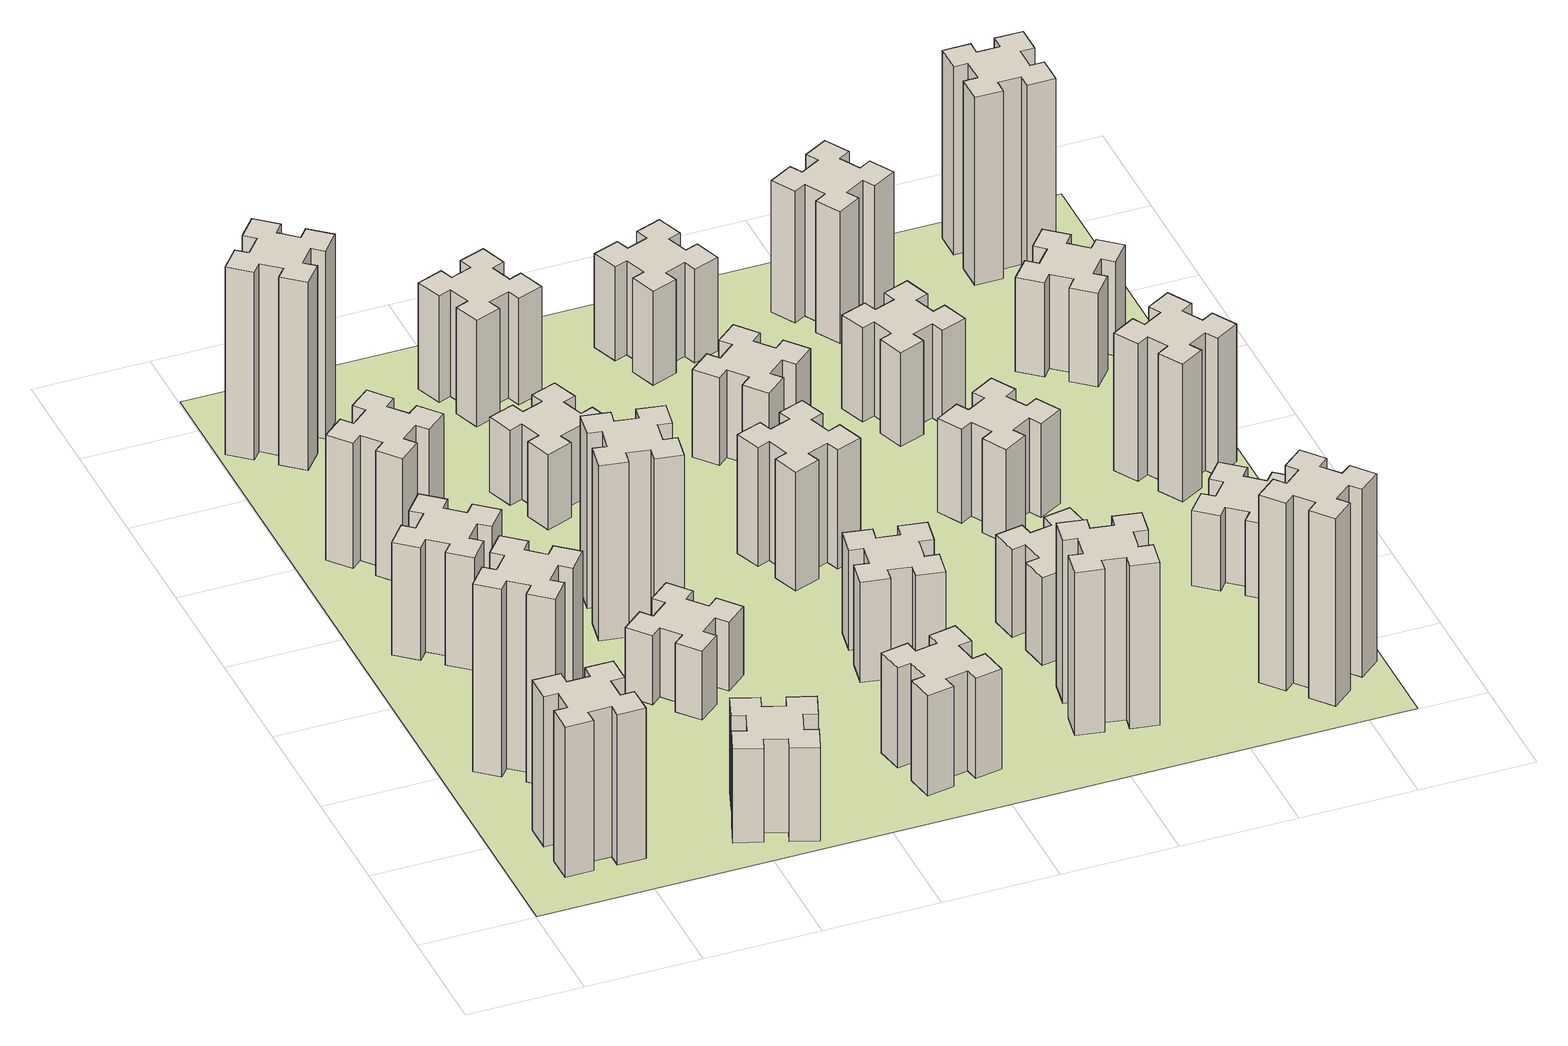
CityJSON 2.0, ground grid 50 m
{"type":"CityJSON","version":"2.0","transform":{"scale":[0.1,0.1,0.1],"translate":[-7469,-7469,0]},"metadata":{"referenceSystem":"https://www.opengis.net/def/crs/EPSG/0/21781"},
"CityObjects":{
"building1":{"type":"Building","attributes":{"class":"1000","function":"1000","usage":"1000","yearOfConstruction":2016,"roofType":"1000","measuredHeight":72,"storeysAboveGround":30,"storeysBelowGround":0},"geometry":[{"type":"Solid","lod":"1","boundaries":[[[[0,1,2,3,4,5,6,7,8,9,10,11,12,13,14,15,16,17,18,19]],[[17,16,20,21]],[[16,15,22,20]],[[15,14,23,22]],[[14,13,24,23]],[[13,12,25,24]],[[12,11,26,25]],[[11,10,27,26]],[[10,9,28,27]],[[9,8,29,28]],[[8,7,30,29]],[[7,6,31,30]],[[6,5,32,31]],[[5,4,33,32]],[[4,3,34,33]],[[3,2,35,34]],[[2,1,36,35]],[[1,0,37,36]],[[0,19,38,37]],[[19,18,39,38]],[[18,17,21,39]],[[24,25,26,27,28,29,30,31,32,33,34,35,36,37,38,39,21,20,22,23]]]]}]},
"building2":{"type":"Building","attributes":{"class":"1000","function":"1000","usage":"1000","yearOfConstruction":2016,"roofType":"1000","measuredHeight":90,"storeysAboveGround":30,"storeysBelowGround":0},"geometry":[{"type":"Solid","lod":"1","boundaries":[[[[40,41,42,43,44,45,46,47,48,49,50,51,52,53,54,55,56,57,58,59]],[[57,56,60,61]],[[56,55,62,60]],[[55,54,63,62]],[[54,53,64,63]],[[53,52,65,64]],[[52,51,66,65]],[[51,50,67,66]],[[50,49,68,67]],[[49,48,69,68]],[[48,47,70,69]],[[47,46,71,70]],[[46,45,72,71]],[[45,44,73,72]],[[44,43,74,73]],[[43,42,75,74]],[[42,41,76,75]],[[41,40,77,76]],[[40,59,78,77]],[[59,58,79,78]],[[58,57,61,79]],[[64,65,66,67,68,69,70,71,72,73,74,75,76,77,78,79,61,60,62,63]]]]}]},
"building3":{"type":"Building","attributes":{"class":"1000","function":"1000","usage":"1000","yearOfConstruction":2016,"roofType":"1000","measuredHeight":54,"storeysAboveGround":30,"storeysBelowGround":0},"geometry":[{"type":"Solid","lod":"1","boundaries":[[[[80,81,82,83,84,85,86,87,88,89,90,91,92,93,94,95,96,97,98,99]],[[97,96,100,101]],[[96,95,102,100]],[[95,94,103,102]],[[94,93,104,103]],[[93,92,105,104]],[[92,91,106,105]],[[91,90,107,106]],[[90,89,108,107]],[[89,88,109,108]],[[88,87,110,109]],[[87,86,111,110]],[[86,85,112,111]],[[85,84,113,112]],[[84,83,114,113]],[[83,82,115,114]],[[82,81,116,115]],[[81,80,117,116]],[[80,99,118,117]],[[99,98,119,118]],[[98,97,101,119]],[[104,105,106,107,108,109,110,111,112,113,114,115,116,117,118,119,101,100,102,103]]]]}]},
"building4":{"type":"Building","attributes":{"class":"1000","function":"1000","usage":"1000","yearOfConstruction":2016,"roofType":"1000","measuredHeight":60,"storeysAboveGround":30,"storeysBelowGround":0},"geometry":[{"type":"Solid","lod":"1","boundaries":[[[[120,121,122,123,124,125,126,127,128,129,130,131,132,133,134,135,136,137,138,139]],[[137,136,140,141]],[[136,135,142,140]],[[135,134,143,142]],[[134,133,144,143]],[[133,132,145,144]],[[132,131,146,145]],[[131,130,147,146]],[[130,129,148,147]],[[129,128,149,148]],[[128,127,150,149]],[[127,126,151,150]],[[126,125,152,151]],[[125,124,153,152]],[[124,123,154,153]],[[123,122,155,154]],[[122,121,156,155]],[[121,120,157,156]],[[120,139,158,157]],[[139,138,159,158]],[[138,137,141,159]],[[144,145,146,147,148,149,150,151,152,153,154,155,156,157,158,159,141,140,142,143]]]]}]},
"building5":{"type":"Building","attributes":{"class":"1000","function":"1000","usage":"1000","yearOfConstruction":2016,"roofType":"1000","measuredHeight":45,"storeysAboveGround":30,"storeysBelowGround":0},"geometry":[{"type":"Solid","lod":"1","boundaries":[[[[160,161,162,163,164,165,166,167,168,169,170,171,172,173,174,175,176,177,178,179]],[[177,176,180,181]],[[176,175,182,180]],[[175,174,183,182]],[[174,173,184,183]],[[173,172,185,184]],[[172,171,186,185]],[[171,170,187,186]],[[170,169,188,187]],[[169,168,189,188]],[[168,167,190,189]],[[167,166,191,190]],[[166,165,192,191]],[[165,164,193,192]],[[164,163,194,193]],[[163,162,195,194]],[[162,161,196,195]],[[161,160,197,196]],[[160,179,198,197]],[[179,178,199,198]],[[178,177,181,199]],[[184,185,186,187,188,189,190,191,192,193,194,195,196,197,198,199,181,180,182,183]]]]}]},
"building6":{"type":"Building","attributes":{"class":"1000","function":"1000","usage":"1000","yearOfConstruction":2016,"roofType":"1000","measuredHeight":90,"storeysAboveGround":30,"storeysBelowGround":0},"geometry":[{"type":"Solid","lod":"1","boundaries":[[[[200,201,202,203,204,205,206,207,208,209,210,211,212,213,214,215,216,217,218,219]],[[217,216,220,221]],[[216,215,222,220]],[[215,214,223,222]],[[214,213,224,223]],[[213,212,225,224]],[[212,211,226,225]],[[211,210,227,226]],[[210,209,228,227]],[[209,208,229,228]],[[208,207,230,229]],[[207,206,231,230]],[[206,205,232,231]],[[205,204,233,232]],[[204,203,234,233]],[[203,202,235,234]],[[202,201,236,235]],[[201,200,237,236]],[[200,219,238,237]],[[219,218,239,238]],[[218,217,221,239]],[[224,225,226,227,228,229,230,231,232,233,234,235,236,237,238,239,221,220,222,223]]]]}]},
"building7":{"type":"Building","attributes":{"class":"1000","function":"1000","usage":"1000","yearOfConstruction":2016,"roofType":"1000","measuredHeight":33,"storeysAboveGround":30,"storeysBelowGround":0},"geometry":[{"type":"Solid","lod":"1","boundaries":[[[[240,241,242,243,244,245,246,247,248,249,250,251,252,253,254,255,256,257,258,259]],[[257,256,260,261]],[[256,255,262,260]],[[255,254,263,262]],[[254,253,264,263]],[[253,252,265,264]],[[252,251,266,265]],[[251,250,267,266]],[[250,249,268,267]],[[249,248,269,268]],[[248,247,270,269]],[[247,246,271,270]],[[246,245,272,271]],[[245,244,273,272]],[[244,243,274,273]],[[243,242,275,274]],[[242,241,276,275]],[[241,240,277,276]],[[240,259,278,277]],[[259,258,279,278]],[[258,257,261,279]],[[264,265,266,267,268,269,270,271,272,273,274,275,276,277,278,279,261,260,262,263]]]]}]},
"building8":{"type":"Building","attributes":{"class":"1000","function":"1000","usage":"1000","yearOfConstruction":2016,"roofType":"1000","measuredHeight":84,"storeysAboveGround":30,"storeysBelowGround":0},"geometry":[{"type":"Solid","lod":"1","boundaries":[[[[280,281,282,283,284,285,286,287,288,289,290,291,292,293,294,295,296,297,298,299]],[[297,296,300,301]],[[296,295,302,300]],[[295,294,303,302]],[[294,293,304,303]],[[293,292,305,304]],[[292,291,306,305]],[[291,290,307,306]],[[290,289,308,307]],[[289,288,309,308]],[[288,287,310,309]],[[287,286,311,310]],[[286,285,312,311]],[[285,284,313,312]],[[284,283,314,313]],[[283,282,315,314]],[[282,281,316,315]],[[281,280,317,316]],[[280,299,318,317]],[[299,298,319,318]],[[298,297,301,319]],[[304,305,306,307,308,309,310,311,312,313,314,315,316,317,318,319,301,300,302,303]]]]}]},
"building9":{"type":"Building","attributes":{"class":"1000","function":"1000","usage":"1000","yearOfConstruction":2016,"roofType":"1000","measuredHeight":36,"storeysAboveGround":30,"storeysBelowGround":0},"geometry":[{"type":"Solid","lod":"1","boundaries":[[[[320,321,322,323,324,325,326,327,328,329,330,331,332,333,334,335,336,337,338,339]],[[337,336,340,341]],[[336,335,342,340]],[[335,334,343,342]],[[334,333,344,343]],[[333,332,345,344]],[[332,331,346,345]],[[331,330,347,346]],[[330,329,348,347]],[[329,328,349,348]],[[328,327,350,349]],[[327,326,351,350]],[[326,325,352,351]],[[325,324,353,352]],[[324,323,354,353]],[[323,322,355,354]],[[322,321,356,355]],[[321,320,357,356]],[[320,339,358,357]],[[339,338,359,358]],[[338,337,341,359]],[[344,345,346,347,348,349,350,351,352,353,354,355,356,357,358,359,341,340,342,343]]]]}]},
"building10":{"type":"Building","attributes":{"class":"1000","function":"1000","usage":"1000","yearOfConstruction":2016,"roofType":"1000","measuredHeight":48,"storeysAboveGround":30,"storeysBelowGround":0},"geometry":[{"type":"Solid","lod":"1","boundaries":[[[[360,361,362,363,364,365,366,367,368,369,370,371,372,373,374,375,376,377,378,379]],[[377,376,380,381]],[[376,375,382,380]],[[375,374,383,382]],[[374,373,384,383]],[[373,372,385,384]],[[372,371,386,385]],[[371,370,387,386]],[[370,369,388,387]],[[369,368,389,388]],[[368,367,390,389]],[[367,366,391,390]],[[366,365,392,391]],[[365,364,393,392]],[[364,363,394,393]],[[363,362,395,394]],[[362,361,396,395]],[[361,360,397,396]],[[360,379,398,397]],[[379,378,399,398]],[[378,377,381,399]],[[384,385,386,387,388,389,390,391,392,393,394,395,396,397,398,399,381,380,382,383]]]]}]},
"building11":{"type":"Building","attributes":{"class":"1000","function":"1000","usage":"1000","yearOfConstruction":2016,"roofType":"1000","measuredHeight":51,"storeysAboveGround":30,"storeysBelowGround":0},"geometry":[{"type":"Solid","lod":"1","boundaries":[[[[400,401,402,403,404,405,406,407,408,409,410,411,412,413,414,415,416,417,418,419]],[[417,416,420,421]],[[416,415,422,420]],[[415,414,423,422]],[[414,413,424,423]],[[413,412,425,424]],[[412,411,426,425]],[[411,410,427,426]],[[410,409,428,427]],[[409,408,429,428]],[[408,407,430,429]],[[407,406,431,430]],[[406,405,432,431]],[[405,404,433,432]],[[404,403,434,433]],[[403,402,435,434]],[[402,401,436,435]],[[401,400,437,436]],[[400,419,438,437]],[[419,418,439,438]],[[418,417,421,439]],[[424,425,426,427,428,429,430,431,432,433,434,435,436,437,438,439,421,420,422,423]]]]}]},
"building12":{"type":"Building","attributes":{"class":"1000","function":"1000","usage":"1000","yearOfConstruction":2016,"roofType":"1000","measuredHeight":48,"storeysAboveGround":30,"storeysBelowGround":0},"geometry":[{"type":"Solid","lod":"1","boundaries":[[[[440,441,442,443,444,445,446,447,448,449,450,451,452,453,454,455,456,457,458,459]],[[457,456,460,461]],[[456,455,462,460]],[[455,454,463,462]],[[454,453,464,463]],[[453,452,465,464]],[[452,451,466,465]],[[451,450,467,466]],[[450,449,468,467]],[[449,448,469,468]],[[448,447,470,469]],[[447,446,471,470]],[[446,445,472,471]],[[445,444,473,472]],[[444,443,474,473]],[[443,442,475,474]],[[442,441,476,475]],[[441,440,477,476]],[[440,459,478,477]],[[459,458,479,478]],[[458,457,461,479]],[[464,465,466,467,468,469,470,471,472,473,474,475,476,477,478,479,461,460,462,463]]]]}]},
"building13":{"type":"Building","attributes":{"class":"1000","function":"1000","usage":"1000","yearOfConstruction":2016,"roofType":"1000","measuredHeight":57,"storeysAboveGround":30,"storeysBelowGround":0},"geometry":[{"type":"Solid","lod":"1","boundaries":[[[[480,481,482,483,484,485,486,487,488,489,490,491,492,493,494,495,496,497,498,499]],[[497,496,500,501]],[[496,495,502,500]],[[495,494,503,502]],[[494,493,504,503]],[[493,492,505,504]],[[492,491,506,505]],[[491,490,507,506]],[[490,489,508,507]],[[489,488,509,508]],[[488,487,510,509]],[[487,486,511,510]],[[486,485,512,511]],[[485,484,513,512]],[[484,483,514,513]],[[483,482,515,514]],[[482,481,516,515]],[[481,480,517,516]],[[480,499,518,517]],[[499,498,519,518]],[[498,497,501,519]],[[504,505,506,507,508,509,510,511,512,513,514,515,516,517,518,519,501,500,502,503]]]]}]},
"building14":{"type":"Building","attributes":{"class":"1000","function":"1000","usage":"1000","yearOfConstruction":2016,"roofType":"1000","measuredHeight":42,"storeysAboveGround":30,"storeysBelowGround":0},"geometry":[{"type":"Solid","lod":"1","boundaries":[[[[520,521,522,523,524,525,526,527,528,529,530,531,532,533,534,535,536,537,538,539]],[[537,536,540,541]],[[536,535,542,540]],[[535,534,543,542]],[[534,533,544,543]],[[533,532,545,544]],[[532,531,546,545]],[[531,530,547,546]],[[530,529,548,547]],[[529,528,549,548]],[[528,527,550,549]],[[527,526,551,550]],[[526,525,552,551]],[[525,524,553,552]],[[524,523,554,553]],[[523,522,555,554]],[[522,521,556,555]],[[521,520,557,556]],[[520,539,558,557]],[[539,538,559,558]],[[538,537,541,559]],[[544,545,546,547,548,549,550,551,552,553,554,555,556,557,558,559,541,540,542,543]]]]}]},
"building15":{"type":"Building","attributes":{"class":"1000","function":"1000","usage":"1000","yearOfConstruction":2016,"roofType":"1000","measuredHeight":78,"storeysAboveGround":30,"storeysBelowGround":0},"geometry":[{"type":"Solid","lod":"1","boundaries":[[[[560,561,562,563,564,565,566,567,568,569,570,571,572,573,574,575,576,577,578,579]],[[577,576,580,581]],[[576,575,582,580]],[[575,574,583,582]],[[574,573,584,583]],[[573,572,585,584]],[[572,571,586,585]],[[571,570,587,586]],[[570,569,588,587]],[[569,568,589,588]],[[568,567,590,589]],[[567,566,591,590]],[[566,565,592,591]],[[565,564,593,592]],[[564,563,594,593]],[[563,562,595,594]],[[562,561,596,595]],[[561,560,597,596]],[[560,579,598,597]],[[579,578,599,598]],[[578,577,581,599]],[[584,585,586,587,588,589,590,591,592,593,594,595,596,597,598,599,581,580,582,583]]]]}]},
"building16":{"type":"Building","attributes":{"class":"1000","function":"1000","usage":"1000","yearOfConstruction":2016,"roofType":"1000","measuredHeight":45,"storeysAboveGround":30,"storeysBelowGround":0},"geometry":[{"type":"Solid","lod":"1","boundaries":[[[[600,601,602,603,604,605,606,607,608,609,610,611,612,613,614,615,616,617,618,619]],[[617,616,620,621]],[[616,615,622,620]],[[615,614,623,622]],[[614,613,624,623]],[[613,612,625,624]],[[612,611,626,625]],[[611,610,627,626]],[[610,609,628,627]],[[609,608,629,628]],[[608,607,630,629]],[[607,606,631,630]],[[606,605,632,631]],[[605,604,633,632]],[[604,603,634,633]],[[603,602,635,634]],[[602,601,636,635]],[[601,600,637,636]],[[600,619,638,637]],[[619,618,639,638]],[[618,617,621,639]],[[624,625,626,627,628,629,630,631,632,633,634,635,636,637,638,639,621,620,622,623]]]]}]},
"building17":{"type":"Building","attributes":{"class":"1000","function":"1000","usage":"1000","yearOfConstruction":2016,"roofType":"1000","measuredHeight":42,"storeysAboveGround":30,"storeysBelowGround":0},"geometry":[{"type":"Solid","lod":"1","boundaries":[[[[640,641,642,643,644,645,646,647,648,649,650,651,652,653,654,655,656,657,658,659]],[[657,656,660,661]],[[656,655,662,660]],[[655,654,663,662]],[[654,653,664,663]],[[653,652,665,664]],[[652,651,666,665]],[[651,650,667,666]],[[650,649,668,667]],[[649,648,669,668]],[[648,647,670,669]],[[647,646,671,670]],[[646,645,672,671]],[[645,644,673,672]],[[644,643,674,673]],[[643,642,675,674]],[[642,641,676,675]],[[641,640,677,676]],[[640,659,678,677]],[[659,658,679,678]],[[658,657,661,679]],[[664,665,666,667,668,669,670,671,672,673,674,675,676,677,678,679,661,660,662,663]]]]}]},
"building18":{"type":"Building","attributes":{"class":"1000","function":"1000","usage":"1000","yearOfConstruction":2016,"roofType":"1000","measuredHeight":45,"storeysAboveGround":30,"storeysBelowGround":0},"geometry":[{"type":"Solid","lod":"1","boundaries":[[[[680,681,682,683,684,685,686,687,688,689,690,691,692,693,694,695,696,697,698,699]],[[697,696,700,701]],[[696,695,702,700]],[[695,694,703,702]],[[694,693,704,703]],[[693,692,705,704]],[[692,691,706,705]],[[691,690,707,706]],[[690,689,708,707]],[[689,688,709,708]],[[688,687,710,709]],[[687,686,711,710]],[[686,685,712,711]],[[685,684,713,712]],[[684,683,714,713]],[[683,682,715,714]],[[682,681,716,715]],[[681,680,717,716]],[[680,699,718,717]],[[699,698,719,718]],[[698,697,701,719]],[[704,705,706,707,708,709,710,711,712,713,714,715,716,717,718,719,701,700,702,703]]]]}]},
"building19":{"type":"Building","attributes":{"class":"1000","function":"1000","usage":"1000","yearOfConstruction":2016,"roofType":"1000","measuredHeight":45,"storeysAboveGround":30,"storeysBelowGround":0},"geometry":[{"type":"Solid","lod":"1","boundaries":[[[[720,721,722,723,724,725,726,727,728,729,730,731,732,733,734,735,736,737,738,739]],[[737,736,740,741]],[[736,735,742,740]],[[735,734,743,742]],[[734,733,744,743]],[[733,732,745,744]],[[732,731,746,745]],[[731,730,747,746]],[[730,729,748,747]],[[729,728,749,748]],[[728,727,750,749]],[[727,726,751,750]],[[726,725,752,751]],[[725,724,753,752]],[[724,723,754,753]],[[723,722,755,754]],[[722,721,756,755]],[[721,720,757,756]],[[720,739,758,757]],[[739,738,759,758]],[[738,737,741,759]],[[744,745,746,747,748,749,750,751,752,753,754,755,756,757,758,759,741,740,742,743]]]]}]},
"building20":{"type":"Building","attributes":{"class":"1000","function":"1000","usage":"1000","yearOfConstruction":2016,"roofType":"1000","measuredHeight":90,"storeysAboveGround":30,"storeysBelowGround":0},"geometry":[{"type":"Solid","lod":"1","boundaries":[[[[760,761,762,763,764,765,766,767,768,769,770,771,772,773,774,775,776,777,778,779]],[[777,776,780,781]],[[776,775,782,780]],[[775,774,783,782]],[[774,773,784,783]],[[773,772,785,784]],[[772,771,786,785]],[[771,770,787,786]],[[770,769,788,787]],[[769,768,789,788]],[[768,767,790,789]],[[767,766,791,790]],[[766,765,792,791]],[[765,764,793,792]],[[764,763,794,793]],[[763,762,795,794]],[[762,761,796,795]],[[761,760,797,796]],[[760,779,798,797]],[[779,778,799,798]],[[778,777,781,799]],[[784,785,786,787,788,789,790,791,792,793,794,795,796,797,798,799,781,780,782,783]]]]}]},
"building21":{"type":"Building","attributes":{"class":"1000","function":"1000","usage":"1000","yearOfConstruction":2016,"roofType":"1000","measuredHeight":63,"storeysAboveGround":30,"storeysBelowGround":0},"geometry":[{"type":"Solid","lod":"1","boundaries":[[[[800,801,802,803,804,805,806,807,808,809,810,811,812,813,814,815,816,817,818,819]],[[817,816,820,821]],[[816,815,822,820]],[[815,814,823,822]],[[814,813,824,823]],[[813,812,825,824]],[[812,811,826,825]],[[811,810,827,826]],[[810,809,828,827]],[[809,808,829,828]],[[808,807,830,829]],[[807,806,831,830]],[[806,805,832,831]],[[805,804,833,832]],[[804,803,834,833]],[[803,802,835,834]],[[802,801,836,835]],[[801,800,837,836]],[[800,819,838,837]],[[819,818,839,838]],[[818,817,821,839]],[[824,825,826,827,828,829,830,831,832,833,834,835,836,837,838,839,821,820,822,823]]]]}]},
"building22":{"type":"Building","attributes":{"class":"1000","function":"1000","usage":"1000","yearOfConstruction":2016,"roofType":"1000","measuredHeight":36,"storeysAboveGround":30,"storeysBelowGround":0},"geometry":[{"type":"Solid","lod":"1","boundaries":[[[[840,841,842,843,844,845,846,847,848,849,850,851,852,853,854,855,856,857,858,859]],[[857,856,860,861]],[[856,855,862,860]],[[855,854,863,862]],[[854,853,864,863]],[[853,852,865,864]],[[852,851,866,865]],[[851,850,867,866]],[[850,849,868,867]],[[849,848,869,868]],[[848,847,870,869]],[[847,846,871,870]],[[846,845,872,871]],[[845,844,873,872]],[[844,843,874,873]],[[843,842,875,874]],[[842,841,876,875]],[[841,840,877,876]],[[840,859,878,877]],[[859,858,879,878]],[[858,857,861,879]],[[864,865,866,867,868,869,870,871,872,873,874,875,876,877,878,879,861,860,862,863]]]]}]},
"building23":{"type":"Building","attributes":{"class":"1000","function":"1000","usage":"1000","yearOfConstruction":2016,"roofType":"1000","measuredHeight":66,"storeysAboveGround":30,"storeysBelowGround":0},"geometry":[{"type":"Solid","lod":"1","boundaries":[[[[880,881,882,883,884,885,886,887,888,889,890,891,892,893,894,895,896,897,898,899]],[[897,896,900,901]],[[896,895,902,900]],[[895,894,903,902]],[[894,893,904,903]],[[893,892,905,904]],[[892,891,906,905]],[[891,890,907,906]],[[890,889,908,907]],[[889,888,909,908]],[[888,887,910,909]],[[887,886,911,910]],[[886,885,912,911]],[[885,884,913,912]],[[884,883,914,913]],[[883,882,915,914]],[[882,881,916,915]],[[881,880,917,916]],[[880,899,918,917]],[[899,898,919,918]],[[898,897,901,919]],[[904,905,906,907,908,909,910,911,912,913,914,915,916,917,918,919,901,900,902,903]]]]}]},
"building24":{"type":"Building","attributes":{"class":"1000","function":"1000","usage":"1000","yearOfConstruction":2016,"roofType":"1000","measuredHeight":45,"storeysAboveGround":30,"storeysBelowGround":0},"geometry":[{"type":"Solid","lod":"1","boundaries":[[[[920,921,922,923,924,925,926,927,928,929,930,931,932,933,934,935,936,937,938,939]],[[937,936,940,941]],[[936,935,942,940]],[[935,934,943,942]],[[934,933,944,943]],[[933,932,945,944]],[[932,931,946,945]],[[931,930,947,946]],[[930,929,948,947]],[[929,928,949,948]],[[928,927,950,949]],[[927,926,951,950]],[[926,925,952,951]],[[925,924,953,952]],[[924,923,954,953]],[[923,922,955,954]],[[922,921,956,955]],[[921,920,957,956]],[[920,939,958,957]],[[939,938,959,958]],[[938,937,941,959]],[[944,945,946,947,948,949,950,951,952,953,954,955,956,957,958,959,941,940,942,943]]]]}]},
"building25":{"type":"Building","attributes":{"class":"1000","function":"1000","usage":"1000","yearOfConstruction":2016,"roofType":"1000","measuredHeight":90,"storeysAboveGround":30,"storeysBelowGround":0},"geometry":[{"type":"Solid","lod":"1","boundaries":[[[[960,961,962,963,964,965,966,967,968,969,970,971,972,973,974,975,976,977,978,979]],[[977,976,980,981]],[[976,975,982,980]],[[975,974,983,982]],[[974,973,984,983]],[[973,972,985,984]],[[972,971,986,985]],[[971,970,987,986]],[[970,969,988,987]],[[969,968,989,988]],[[968,967,990,989]],[[967,966,991,990]],[[966,965,992,991]],[[965,964,993,992]],[[964,963,994,993]],[[963,962,995,994]],[[962,961,996,995]],[[961,960,997,996]],[[960,979,998,997]],[[979,978,999,998]],[[978,977,981,999]],[[984,985,986,987,988,989,990,991,992,993,994,995,996,997,998,999,981,980,982,983]]]]}]},
"landuse1":{"type":"LandUse","attributes":{"name":"plot1","function":"1010"},"geometry":[{"type":"MultiSurface","lod":"1","boundaries":[[[1000,1001,1002,1003]]]}]}
},
"vertices":[
[325,265,0],[425,265,0],[425,205,0],[545,205,0],[545,325,0],[485,325,0],[485,425,0],[545,425,0],[545,545,0],[425,545,0],[425,485,0],[325,485,0],[325,545,0],[205,545,0],[205,425,0],[265,425,0],[265,325,0],[205,325,0],[205,205,0],[325,205,0],[265,325,720],[205,325,720],[265,425,720],[205,425,720],[205,545,720],[325,545,720],[325,485,720],[425,485,720],[425,545,720],[545,545,720],[545,425,720],[485,425,720],[485,325,720],[545,325,720],[545,205,720],[425,205,720],[425,265,720],[325,265,720],[325,205,720],[205,205,720],
[484,1067,0],[408,1132,0],[446,1178,0],[354,1255,0],[277,1163,0],[323,1124,0],[259,1048,0],[213,1086,0],[136,994,0],[228,917,0],[266,963,0],[343,899,0],[304,853,0],[396,776,0],[473,868,0],[427,906,0],[492,983,0],[538,944,0],[615,1036,0],[523,1113,0],[492,983,900],[538,944,900],[427,906,900],[473,868,900],[396,776,900],[304,853,900],[343,899,900],[266,963,900],[228,917,900],[136,994,900],[213,1086,900],[259,1048,900],[323,1124,900],[277,1163,900],[354,1255,900],[446,1178,900],[408,1132,900],[484,1067,900],[523,1113,900],[615,1036,900],
[484,1907,0],[408,1972,0],[446,2018,0],[354,2095,0],[277,2003,0],[323,1964,0],[259,1888,0],[213,1926,0],[136,1834,0],[228,1757,0],[266,1803,0],[343,1739,0],[304,1693,0],[396,1616,0],[473,1708,0],[427,1746,0],[492,1823,0],[538,1784,0],[615,1876,0],[523,1953,0],[492,1823,540],[538,1784,540],[427,1746,540],[473,1708,540],[396,1616,540],[304,1693,540],[343,1739,540],[266,1803,540],[228,1757,540],[136,1834,540],[213,1926,540],[259,1888,540],[323,1964,540],[277,2003,540],[354,2095,540],[446,2018,540],[408,1972,540],[484,1907,540],[523,1953,540],[615,1876,540],
[492,2528,0],[427,2604,0],[473,2643,0],[396,2735,0],[304,2658,0],[343,2612,0],[266,2547,0],[228,2593,0],[136,2516,0],[213,2424,0],[259,2463,0],[323,2386,0],[277,2348,0],[354,2256,0],[446,2333,0],[408,2379,0],[484,2443,0],[523,2397,0],[615,2474,0],[538,2566,0],[484,2443,600],[523,2397,600],[408,2379,600],[446,2333,600],[354,2256,600],[277,2348,600],[323,2386,600],[259,2463,600],[213,2424,600],[136,2516,600],[228,2593,600],[266,2547,600],[343,2612,600],[304,2658,600],[396,2735,600],[473,2643,600],[427,2604,600],[492,2528,600],[538,2566,600],[615,2474,600],
[1200,362,0],[1106,396,0],[1127,452,0],[1014,493,0],[973,380,0],[1029,360,0],[995,266,0],[939,287,0],[897,174,0],[1010,133,0],[1031,189,0],[1125,155,0],[1104,99,0],[1217,57,0],[1258,170,0],[1202,191,0],[1236,285,0],[1292,264,0],[1333,377,0],[1220,418,0],[1236,285,450],[1292,264,450],[1202,191,450],[1258,170,450],[1217,57,450],[1104,99,450],[1125,155,450],[1031,189,450],[1010,133,450],[897,174,450],[939,287,450],[995,266,450],[1029,360,450],[973,380,450],[1014,493,450],[1127,452,450],[1106,396,450],[1200,362,450],[1220,418,450],[1333,377,450],
[384,3387,0],[308,3452,0],[346,3498,0],[254,3575,0],[177,3483,0],[223,3444,0],[159,3368,0],[113,3406,0],[36,3314,0],[128,3237,0],[166,3283,0],[243,3219,0],[204,3173,0],[296,3096,0],[373,3188,0],[327,3226,0],[392,3303,0],[438,3264,0],[515,3356,0],[423,3433,0],[392,3303,900],[438,3264,900],[327,3226,900],[373,3188,900],[296,3096,900],[204,3173,900],[243,3219,900],[166,3283,900],[128,3237,900],[36,3314,900],[113,3406,900],[159,3368,900],[223,3444,900],[177,3483,900],[254,3575,900],[346,3498,900],[308,3452,900],[384,3387,900],[423,3433,900],[515,3356,900],
[1083,1332,0],[1006,1267,0],[968,1313,0],[876,1236,0],[953,1144,0],[999,1183,0],[1063,1106,0],[1017,1068,0],[1094,976,0],[1186,1053,0],[1148,1099,0],[1224,1163,0],[1263,1117,0],[1355,1194,0],[1278,1286,0],[1232,1248,0],[1167,1324,0],[1213,1363,0],[1136,1455,0],[1044,1378,0],[1167,1324,330],[1213,1363,330],[1232,1248,330],[1278,1286,330],[1355,1194,330],[1263,1117,330],[1224,1163,330],[1148,1099,330],[1186,1053,330],[1094,976,330],[1017,1068,330],[1063,1106,330],[999,1183,330],[953,1144,330],[876,1236,330],[968,1313,330],[1006,1267,330],[1083,1332,330],[1044,1378,330],[1136,1455,330],
[1047,1656,0],[1145,1638,0],[1135,1579,0],[1253,1558,0],[1274,1677,0],[1215,1687,0],[1232,1785,0],[1291,1775,0],[1312,1893,0],[1194,1914,0],[1184,1855,0],[1085,1872,0],[1096,1931,0],[977,1952,0],[957,1834,0],[1016,1824,0],[998,1725,0],[939,1736,0],[918,1617,0],[1037,1597,0],[998,1725,840],[939,1736,840],[1016,1824,840],[957,1834,840],[977,1952,840],[1096,1931,840],[1085,1872,840],[1184,1855,840],[1194,1914,840],[1312,1893,840],[1291,1775,840],[1232,1785,840],[1215,1687,840],[1274,1677,840],[1253,1558,840],[1135,1579,840],[1145,1638,840],[1047,1656,840],[1037,1597,840],[918,1617,840],
[1125,2716,0],[1031,2682,0],[1010,2738,0],[897,2697,0],[939,2584,0],[995,2605,0],[1029,2511,0],[973,2490,0],[1014,2377,0],[1127,2419,0],[1106,2475,0],[1200,2509,0],[1220,2453,0],[1333,2494,0],[1292,2607,0],[1236,2586,0],[1202,2680,0],[1258,2700,0],[1217,2813,0],[1104,2772,0],[1202,2680,360],[1258,2700,360],[1236,2586,360],[1292,2607,360],[1333,2494,360],[1220,2453,360],[1200,2509,360],[1106,2475,360],[1127,2419,360],[1014,2377,360],[973,2490,360],[1029,2511,360],[995,2605,360],[939,2584,360],[897,2697,360],[1010,2738,360],[1031,2682,360],[1125,2716,360],[1104,2772,360],[1217,2813,360],
[1738,405,0],[1756,307,0],[1697,297,0],[1717,178,0],[1836,199,0],[1825,258,0],[1924,276,0],[1934,217,0],[2052,237,0],[2031,356,0],[1972,345,0],[1955,444,0],[2014,454,0],[1993,572,0],[1875,551,0],[1885,492,0],[1787,475,0],[1777,534,0],[1658,513,0],[1679,395,0],[1787,475,480],[1777,534,480],[1885,492,480],[1875,551,480],[1993,572,480],[2014,454,480],[1955,444,480],[1972,345,480],[2031,356,480],[2052,237,480],[1934,217,480],[1924,276,480],[1825,258,480],[1836,199,480],[1717,178,480],[1697,297,480],[1756,307,480],[1738,405,480],[1679,395,480],[1658,513,480],
[1125,3456,0],[1031,3422,0],[1010,3478,0],[897,3437,0],[939,3324,0],[995,3345,0],[1029,3251,0],[973,3230,0],[1014,3117,0],[1127,3159,0],[1106,3215,0],[1200,3249,0],[1220,3193,0],[1333,3234,0],[1292,3347,0],[1236,3326,0],[1202,3420,0],[1258,3440,0],[1217,3553,0],[1104,3512,0],[1202,3420,510],[1258,3440,510],[1236,3326,510],[1292,3347,510],[1333,3234,510],[1220,3193,510],[1200,3249,510],[1106,3215,510],[1127,3159,510],[1014,3117,510],[973,3230,510],[1029,3251,510],[995,3345,510],[939,3324,510],[897,3437,510],[1010,3478,510],[1031,3422,510],[1125,3456,510],[1104,3512,510],[1217,3553,510],
[2055,1047,0],[2072,1145,0],[2131,1135,0],[2152,1253,0],[2034,1274,0],[2024,1215,0],[1925,1232,0],[1936,1291,0],[1817,1312,0],[1797,1194,0],[1856,1184,0],[1838,1085,0],[1779,1096,0],[1758,977,0],[1877,957,0],[1887,1016,0],[1985,998,0],[1975,939,0],[2093,918,0],[2114,1037,0],[1985,998,480],[1975,939,480],[1887,1016,480],[1877,957,480],[1758,977,480],[1779,1096,480],[1838,1085,480],[1856,1184,480],[1797,1194,480],[1817,1312,480],[1936,1291,480],[1925,1232,480],[2024,1215,480],[2034,1274,480],[2152,1253,480],[2131,1135,480],[2072,1145,480],[2055,1047,480],[2114,1037,480],[2093,918,480],
[1846,1735,0],[1940,1769,0],[1960,1713,0],[2073,1754,0],[2032,1867,0],[1976,1846,0],[1942,1940,0],[1998,1960,0],[1957,2073,0],[1844,2032,0],[1865,1976,0],[1771,1942,0],[1750,1998,0],[1637,1957,0],[1679,1844,0],[1735,1865,0],[1769,1771,0],[1713,1750,0],[1754,1637,0],[1867,1679,0],[1769,1771,570],[1713,1750,570],[1735,1865,570],[1679,1844,570],[1637,1957,570],[1750,1998,570],[1771,1942,570],[1865,1976,570],[1844,2032,570],[1957,2073,570],[1998,1960,570],[1942,1940,570],[1976,1846,570],[2032,1867,570],[2073,1754,570],[1960,1713,570],[1940,1769,570],[1846,1735,570],[1867,1679,570],[1754,1637,570],
[1988,2479,0],[2064,2543,0],[2103,2497,0],[2195,2574,0],[2118,2666,0],[2072,2628,0],[2007,2704,0],[2053,2743,0],[1976,2835,0],[1884,2758,0],[1923,2712,0],[1846,2647,0],[1808,2693,0],[1716,2616,0],[1793,2524,0],[1839,2563,0],[1903,2486,0],[1857,2448,0],[1934,2356,0],[2026,2433,0],[1903,2486,420],[1857,2448,420],[1839,2563,420],[1793,2524,420],[1716,2616,420],[1808,2693,420],[1846,2647,420],[1923,2712,420],[1884,2758,420],[1976,2835,420],[2053,2743,420],[2007,2704,420],[2072,2628,420],[2118,2666,420],[2195,2574,420],[2103,2497,420],[2064,2543,420],[1988,2479,420],[2026,2433,420],[1934,2356,420],
[2496,544,0],[2478,445,0],[2419,456,0],[2398,337,0],[2517,317,0],[2527,376,0],[2625,358,0],[2615,299,0],[2733,278,0],[2754,397,0],[2695,407,0],[2712,505,0],[2771,495,0],[2792,613,0],[2674,634,0],[2664,575,0],[2565,592,0],[2576,651,0],[2457,672,0],[2437,554,0],[2565,592,780],[2576,651,780],[2664,575,780],[2674,634,780],[2792,613,780],[2771,495,780],[2712,505,780],[2695,407,780],[2754,397,780],[2733,278,780],[2615,299,780],[2625,358,780],[2527,376,780],[2517,317,780],[2398,337,780],[2419,456,780],[2478,445,780],[2496,544,780],[2437,554,780],[2457,672,780],
[1865,3456,0],[1771,3422,0],[1750,3478,0],[1637,3437,0],[1679,3324,0],[1735,3345,0],[1769,3251,0],[1713,3230,0],[1754,3117,0],[1867,3159,0],[1846,3215,0],[1940,3249,0],[1960,3193,0],[2073,3234,0],[2032,3347,0],[1976,3326,0],[1942,3420,0],[1998,3440,0],[1957,3553,0],[1844,3512,0],[1942,3420,450],[1998,3440,450],[1976,3326,450],[2032,3347,450],[2073,3234,450],[1960,3193,450],[1940,3249,450],[1846,3215,450],[1867,3159,450],[1754,3117,450],[1713,3230,450],[1769,3251,450],[1735,3345,450],[1679,3324,450],[1637,3437,450],[1750,3478,450],[1771,3422,450],[1865,3456,450],[1844,3512,450],[1957,3553,450],
[2625,1132,0],[2527,1115,0],[2517,1174,0],[2398,1153,0],[2419,1035,0],[2478,1045,0],[2496,947,0],[2437,937,0],[2457,818,0],[2576,839,0],[2565,898,0],[2664,916,0],[2674,857,0],[2792,877,0],[2771,996,0],[2712,985,0],[2695,1084,0],[2754,1094,0],[2733,1212,0],[2615,1191,0],[2695,1084,420],[2754,1094,420],[2712,985,420],[2771,996,420],[2792,877,420],[2674,857,420],[2664,916,420],[2565,898,420],[2576,839,420],[2457,818,420],[2437,937,420],[2496,947,420],[2478,1045,420],[2419,1035,420],[2398,1153,420],[2517,1174,420],[2527,1115,420],[2625,1132,420],[2615,1191,420],[2733,1212,420],
[2575,1844,0],[2625,1757,0],[2573,1727,0],[2633,1623,0],[2737,1683,0],[2707,1735,0],[2794,1785,0],[2824,1733,0],[2928,1793,0],[2868,1897,0],[2816,1867,0],[2766,1954,0],[2818,1984,0],[2758,2088,0],[2654,2028,0],[2684,1976,0],[2597,1926,0],[2567,1978,0],[2463,1918,0],[2523,1814,0],[2597,1926,450],[2567,1978,450],[2684,1976,450],[2654,2028,450],[2758,2088,450],[2818,1984,450],[2766,1954,450],[2816,1867,450],[2868,1897,450],[2928,1793,450],[2824,1733,450],[2794,1785,450],[2707,1735,450],[2737,1683,450],[2633,1623,450],[2573,1727,450],[2625,1757,450],[2575,1844,450],[2523,1814,450],[2463,1918,450],
[2586,2475,0],[2680,2509,0],[2700,2453,0],[2813,2494,0],[2772,2607,0],[2716,2586,0],[2682,2680,0],[2738,2700,0],[2697,2813,0],[2584,2772,0],[2605,2716,0],[2511,2682,0],[2490,2738,0],[2377,2697,0],[2419,2584,0],[2475,2605,0],[2509,2511,0],[2453,2490,0],[2494,2377,0],[2607,2419,0],[2509,2511,450],[2453,2490,450],[2475,2605,450],[2419,2584,450],[2377,2697,450],[2490,2738,450],[2511,2682,450],[2605,2716,450],[2584,2772,450],[2697,2813,450],[2738,2700,450],[2682,2680,450],[2716,2586,450],[2772,2607,450],[2813,2494,450],[2700,2453,450],[2680,2509,450],[2586,2475,450],[2607,2419,450],[2494,2377,450],
[3468,259,0],[3544,323,0],[3583,277,0],[3675,354,0],[3598,446,0],[3552,408,0],[3487,484,0],[3533,523,0],[3456,615,0],[3364,538,0],[3403,492,0],[3326,427,0],[3288,473,0],[3196,396,0],[3273,304,0],[3319,343,0],[3383,266,0],[3337,228,0],[3414,136,0],[3506,213,0],[3383,266,900],[3337,228,900],[3319,343,900],[3273,304,900],[3196,396,900],[3288,473,900],[3326,427,900],[3403,492,900],[3364,538,900],[3456,615,900],[3533,523,900],[3487,484,900],[3552,408,900],[3598,446,900],[3675,354,900],[3583,277,900],[3544,323,900],[3468,259,900],[3506,213,900],[3414,136,900],
[2716,3347,0],[2666,3434,0],[2718,3464,0],[2658,3568,0],[2554,3508,0],[2584,3456,0],[2497,3406,0],[2467,3458,0],[2363,3398,0],[2423,3294,0],[2475,3324,0],[2525,3237,0],[2473,3207,0],[2533,3103,0],[2637,3163,0],[2607,3215,0],[2694,3265,0],[2724,3213,0],[2828,3273,0],[2768,3377,0],[2694,3265,630],[2724,3213,630],[2607,3215,630],[2637,3163,630],[2533,3103,630],[2473,3207,630],[2525,3237,630],[2475,3324,630],[2423,3294,630],[2363,3398,630],[2467,3458,630],[2497,3406,630],[2584,3456,630],[2554,3508,630],[2658,3568,630],[2718,3464,630],[2666,3434,630],[2716,3347,630],[2768,3377,630],[2828,3273,630],
[3487,1006,0],[3552,1083,0],[3598,1044,0],[3675,1136,0],[3583,1213,0],[3544,1167,0],[3468,1232,0],[3506,1278,0],[3414,1355,0],[3337,1263,0],[3383,1224,0],[3319,1148,0],[3273,1186,0],[3196,1094,0],[3288,1017,0],[3326,1063,0],[3403,999,0],[3364,953,0],[3456,876,0],[3533,968,0],[3403,999,360],[3364,953,360],[3326,1063,360],[3288,1017,360],[3196,1094,360],[3273,1186,360],[3319,1148,360],[3383,1224,360],[3337,1263,360],[3414,1355,360],[3506,1278,360],[3468,1232,360],[3544,1167,360],[3583,1213,360],[3675,1136,360],[3598,1044,360],[3552,1083,360],[3487,1006,360],[3533,968,360],[3456,876,360],
[3556,1867,0],[3506,1954,0],[3558,1984,0],[3498,2088,0],[3394,2028,0],[3424,1976,0],[3337,1926,0],[3307,1978,0],[3203,1918,0],[3263,1814,0],[3315,1844,0],[3365,1757,0],[3313,1727,0],[3373,1623,0],[3477,1683,0],[3447,1735,0],[3534,1785,0],[3564,1733,0],[3668,1793,0],[3608,1897,0],[3534,1785,660],[3564,1733,660],[3447,1735,660],[3477,1683,660],[3373,1623,660],[3313,1727,660],[3365,1757,660],[3315,1844,660],[3263,1814,660],[3203,1918,660],[3307,1978,660],[3337,1926,660],[3424,1976,660],[3394,2028,660],[3498,2088,660],[3558,1984,660],[3506,1954,660],[3556,1867,660],[3608,1897,660],[3668,1793,660],
[3444,2747,0],[3368,2812,0],[3406,2858,0],[3314,2935,0],[3237,2843,0],[3283,2804,0],[3219,2728,0],[3173,2766,0],[3096,2674,0],[3188,2597,0],[3226,2643,0],[3303,2579,0],[3264,2533,0],[3356,2456,0],[3433,2548,0],[3387,2586,0],[3452,2663,0],[3498,2624,0],[3575,2716,0],[3483,2793,0],[3452,2663,450],[3498,2624,450],[3387,2586,450],[3433,2548,450],[3356,2456,450],[3264,2533,450],[3303,2579,450],[3226,2643,450],[3188,2597,450],[3096,2674,450],[3173,2766,450],[3219,2728,450],[3283,2804,450],[3237,2843,450],[3314,2935,450],[3406,2858,450],[3368,2812,450],[3444,2747,450],[3483,2793,450],[3575,2716,450],
[3285,3325,0],[3385,3325,0],[3385,3265,0],[3505,3265,0],[3505,3385,0],[3445,3385,0],[3445,3485,0],[3505,3485,0],[3505,3605,0],[3385,3605,0],[3385,3545,0],[3285,3545,0],[3285,3605,0],[3165,3605,0],[3165,3485,0],[3225,3485,0],[3225,3385,0],[3165,3385,0],[3165,3265,0],[3285,3265,0],[3225,3385,900],[3165,3385,900],[3225,3485,900],[3165,3485,900],[3165,3605,900],[3285,3605,900],[3285,3545,900],[3385,3545,900],[3385,3605,900],[3505,3605,900],[3505,3485,900],[3445,3485,900],[3445,3385,900],[3505,3385,900],[3505,3265,900],[3385,3265,900],[3385,3325,900],[3285,3325,900],[3285,3265,900],[3165,3265,900],
[5,3705,0],[3705,3705,0],[3705,5,0],[5,5,0]
]}
